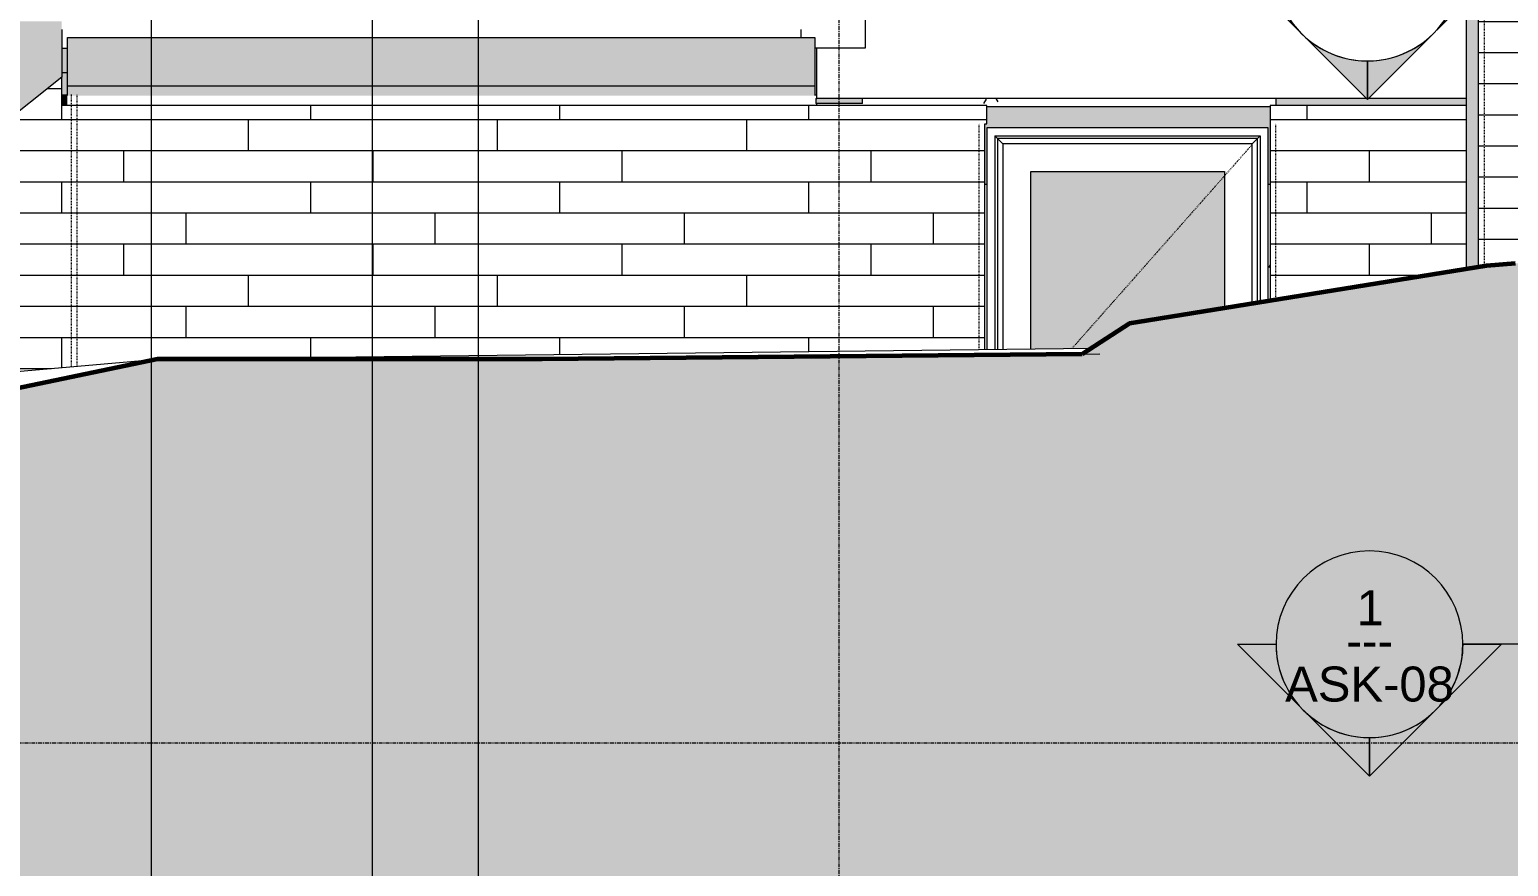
# Model space of a CAD drawing. Header units: inches. Extents: x -3219 to -1869, y -243 to 478.
# Drawn here: x -2816.5 to -2626.5, y -107.2 to 0.4 of the extents above; entities that cross this region are included whole.
import ezdxf

# ---------------------------------------------------------------- set-up
doc = ezdxf.new("R2010")
doc.units = ezdxf.units.IN
doc.header["$MEASUREMENT"] = 0
doc.linetypes.add('Dash 1_16_', pattern=[0.12499999999999999, 0.06249999999999999, -0.06249999999999999])
doc.linetypes.add('Grid Line 1_2_', pattern=[0.8749999999999999, 0.4999999999999999, -0.125, 0.125, -0.125])
for name, color, linetype, lineweight in [('A-CLNG', 13, 'Continuous', 18), ('A-DETL-1', 90, 'Dash 1_16_', 9), ('A-DOOR', 31, 'Continuous', 18), ('A-DOOR-1', 31, 'Dash 1_16_', 9), ('A-DOOR-FRAM', 31, 'Continuous', 9), ('A-DOOR-GLAZ-1', 31, 'Continuous', 18), ('A-FLOR', 192, 'Continuous', 18), ('A-FLOR-LEVL-1', 51, 'Grid Line 1_2_', 9), ('A-WALL', 113, 'Continuous', 18), ('A-WALL-PATT-1', 111, 'Continuous', 9), ('C-TOPO', 7, 'Continuous', 9), ('C-TOPO-1', 7, 'Continuous', 60), ('G-ANNO-SYMB', 111, 'Continuous', 9), ('I-WALL', 2, 'Continuous', 18), ('M-HVAC-DUCT', 70, 'Continuous', 9), ('S-BEAM', 12, 'Continuous', 9), ('S-FNDN', 32, 'Continuous', 18), ('S-GRID-1', 1, 'Grid Line 1_2_', 9), ('S-STRS', 31, 'Continuous', 9)]:
    doc.layers.add(name, color=color, linetype=linetype, lineweight=lineweight)
doc.styles.add('Arial_1', font='arial.ttf', dxfattribs={"height": 4.499999999999996})
doc.styles.add('Century Gothic', font='ufonts.com_century-gothic.ttf', dxfattribs={"height": 4.499999999999996})
pattern_1 = [(0, (-2402.543, 0), (15.36, 3.84), [0.634, -10.886, 0.634, -10.886, -61.44]), (0, (-2402.543, 0), (15.36, 3.84), [-23.04, 0.634, -22.406, 0.634, -10.886, -26.88]), (0, (-2402.543, 0), (15.36, 3.84), [-57.6, 0.634, -7.046, 0.634, -18.566]), (120, (-2396.783, 1.92), (-11.00553755053224, 11.38215020212898), [0.6339999999999999, -10.886, 0.6339999999999999, -10.886, -61.43999999999999]), (120, (-2396.783, 1.92), (-11.00553755053224, 11.38215020212898), [-23.04, 0.6339999999999999, -22.406, 0.6339999999999999, -10.886, -26.88]), (120, (-2396.783, 1.92), (-11.00553755053224, 11.38215020212898), [-57.59999999999999, 0.6339999999999999, -7.045999999999999, 0.6339999999999999, -18.566]), (240, (-2394.863, 9.6), (-4.354462449467752, -15.22215020212898), [0.634, -10.886, 0.634, -10.886, -61.44]), (240, (-2394.863, 9.6), (-4.354462449467752, -15.22215020212898), [-23.04, 0.634, -22.406, 0.634, -10.886, -26.88]), (240, (-2394.863, 9.6), (-4.354462449467752, -15.22215020212898), [-57.6, 0.634, -7.046, 0.634, -18.566])]

# ---------------------------------------------------------------- blocks, each defined once
blk = doc.blocks.new('Door-Inswing-Andersen-400_Series-Single - 3_ 0-1_8_ x 6_ 7-1_2_-1874243-BUILDING ELEVATION - WEST')
at = {"layer": 'A-DOOR-GLAZ-1'}
blk.add_hatch(color=256, dxfattribs=at).paths.add_polyline_path([(-2687.836683847681, -40.67799838923958), (-2680.006890092726, -40.58573706209006), (-2675.151467499245, -37.42557574423202), (-2673.991902605849, -37.21446821099909), (-2662.961683847681, -35.43452744997799), (-2662.961683847681, -17.87500000000256), (-2687.836683847681, -17.87500000000256), (-2687.836683847681, -40.00045394897467)], flags=0)
at = {"layer": 'A-DOOR-1'}
blk.add_line((-2682.524292250208, -40.61540053360497), (-2659.39918384768, -14.42835648148372), dxfattribs=at)
at = {"layer": 'A-DOOR-FRAM'}
for p, q in [((-2693.46168384768, -12.2500000000019), (-2693.46168384768, -40.74427982416066)), ((-2657.33668384768, -12.2500000000019), (-2693.46168384768, -12.2500000000019)), ((-2693.46168384768, -12.25000000000201), (-2693.46168384768, -40.74427982416061)), ((-2657.33668384768, -12.25000000000201), (-2693.46168384768, -12.25000000000201)), ((-2692.43043384768, -13.2812500000019), (-2692.43043384768, -40.73212822775848)), ((-2692.43043384768, -13.28125000000189), (-2658.36793384768, -13.28125000000189)), ((-2692.08668384768, -13.62500000000195), (-2692.43043384768, -13.28125000000197)), ((-2692.43043384768, -13.28125000000197), (-2692.43043384768, -40.73212822775847)), ((-2692.43043384768, -13.28125000000197), (-2658.36793384768, -13.28125000000197)), ((-2658.71168384768, -13.62500000000194), (-2658.36793384768, -13.28125000000196)), ((-2658.36793384768, -13.28125000000188), (-2658.36793384768, -34.69323636135942)), ((-2658.36793384768, -13.28125000000196), (-2658.36793384768, -34.69323636135942)), ((-2657.33668384768, -34.5268240761594), (-2657.33668384768, -12.25000000000189)), ((-2657.33668384768, -34.52682407615942), (-2657.33668384768, -12.250000000002)), ((-2691.39918384768, -14.31250000000201), (-2692.08668384768, -13.62500000000195)), ((-2692.08668384768, -13.62500000000196), (-2692.08668384768, -40.72807769562435)), ((-2658.71168384768, -13.62500000000195), (-2692.08668384768, -13.62500000000195)), ((-2691.39918384768, -14.31250000000201), (-2691.39918384768, -40.71997663135625)), ((-2659.39918384768, -14.31250000000201), (-2691.39918384768, -14.31250000000201)), ((-2659.39918384768, -14.312500000002), (-2658.71168384768, -13.62500000000194)), ((-2659.39918384768, -34.85964864655946), (-2659.39918384768, -14.312500000002)), ((-2658.71168384768, -34.74870712309274), (-2658.71168384768, -13.62500000000194)), ((-2687.83668384768, -40.67799838923938), (-2687.83668384768, -17.87500000000241)), ((-2687.83668384768, -17.87500000000241), (-2662.96168384768, -17.87500000000241)), ((-2662.96168384768, -17.87500000000241), (-2662.96168384768, -35.43452744997775))]:
    blk.add_line(p, q, dxfattribs=at)
blk = doc.blocks.new('Walls 3 - Walls 3-1648727-BUILDING ELEVATION - WEST')
at = {"layer": 'A-WALL'}
h = blk.add_hatch(color=256, dxfattribs=at)
h.paths.add_polyline_path([(-3074.336683847681, -9.25000000000105), (-3074.336683847681, -5.187500000001079), (-3079.336683847682, -5.187500000001079), (-3079.336683847682, -9.25000000000105)], flags=0)
h.paths.add_polyline_path([(-2811.711683847681, -8.021739442079904), (-2811.586683847681, -8.021739442079904), (-2811.586683847681, -5.187500000001079), (-2812.33668384768, -5.187500000001079), (-2812.33668384768, -8.001301942079833), (-2811.711683847681, -8.001301942079833)], flags=0)
blk.add_line((-2811.58668384768, -5.187500000001032), (-2812.336683847679, -5.187500000001032), dxfattribs=at)
blk = doc.blocks.new('L-Angle - L6X4X1_2-2285424-BUILDING ELEVATION - WEST')
at = {"layer": 'S-BEAM'}
blk.add_hatch(color=256, dxfattribs=at).paths.add_polyline_path([(-2812.33668384768, -9.375000000000345), (-2811.71168384768, -9.375000000000345), (-2811.71168384768, -8.001301942079838), (-2812.33668384768, -8.021739442079909), (-2812.33668384768, -8.588147556957555)], flags=0)
for p, q in [((-2812.336683847679, -8.00130194207979), (-2811.71168384768, -8.00130194207979)), ((-2811.71168384768, -8.00130194207979), (-2811.71168384768, -9.375000000000343))]:
    blk.add_line(p, q, dxfattribs=at)
blk = doc.blocks.new('051200 - Structural Steel Framing - Base Plate - 4 holes - 2-1954473-BUILDING ELEVATION - WEST')
at = {"layer": 'S-BEAM'}
blk.add_hatch(color=256, dxfattribs=at).paths.add_polyline_path([(-2715.46168384768, -9.125000000001364), (-2709.46168384768, -9.125000000001364), (-2709.46168384768, -8.500000000000144), (-2715.46168384768, -8.500000000000144), (-2715.46168384768, -8.588147556957582)], flags=0)
for p, q in [((-2715.46168384768, -8.500000000000135), (-2715.33668384768, -8.500000000000135)), ((-2715.46168384768, -8.500000000000135), (-2715.46168384768, -9.125000000001297)), ((-2709.46168384768, -9.125000000001297), (-2715.46168384768, -9.125000000001297)), ((-2709.46168384768, -9.125000000001297), (-2709.46168384768, -8.500000000000135))]:
    blk.add_line(p, q, dxfattribs=at)
blk = doc.blocks.new('Section - Section Head - Filled-22785-BUILDING ELEVATION - WEST')
at = {"layer": 'G-ANNO-SYMB'}
h = blk.add_hatch(color=256, dxfattribs=at)
edge = h.paths.add_edge_path(flags=0)
edge.add_line((-2792.746510440414, -216.7579785171439), (-2800.798738118733, -208.7057508388254))
edge.add_line((-2800.798738118733, -208.7057508388254), (-2800.798738118733, -213.6606957918207))
edge.add_arc((-2800.798738118733, -225.6763135873026), 12.01561779548195, 47.92160497537708, 90.0000000000004, ccw=False)
h = blk.add_hatch(color=256, dxfattribs=at)
edge = h.paths.add_edge_path(flags=0)
edge.add_arc((-2800.798738118733, -225.6763135873026), 11.99999999999997, -2.2737367544323206e-13, 45.000000000000114, ccw=False)
edge.add_line((-2788.798738118733, -225.6763135873026), (-2783.828175370255, -225.6763135873026))
edge.add_line((-2783.828175370255, -225.6763135873026), (-2792.313456744494, -217.191032213064))
h = blk.add_hatch(color=256, dxfattribs=at)
edge = h.paths.add_edge_path(flags=0)
edge.add_line((-2792.313456744494, -234.1615949615411), (-2783.828175370255, -225.6763135873026))
edge.add_line((-2783.828175370255, -225.6763135873026), (-2788.798738118733, -225.6763135873026))
edge.add_arc((-2800.798738118733, -225.6763135873025), 12.0000000000001, 314.99999999999983, 359.9999999999996, ccw=False)
h = blk.add_hatch(color=256, dxfattribs=at)
edge = h.paths.add_edge_path(flags=0)
edge.add_arc((-2800.798738118733, -225.6763135873027), 12.01561779548175, 269.9999999999998, 312.07839502462355, ccw=False)
edge.add_line((-2800.798738118733, -237.6919313827844), (-2800.798738118733, -242.6468763357797))
edge.add_line((-2800.798738118733, -242.6468763357797), (-2792.746510440414, -234.5946486574612))
for p, q in [((-2800.798738118733, -213.6606957918207), (-2800.798738118733, -208.7057508388254)), ((-2800.798738118733, -208.7057508388254), (-2792.746510440414, -216.7579785171439)), ((-2792.313456744494, -217.191032213064), (-2783.828175370255, -225.6763135873026)), ((-2783.828175370255, -225.6763135873026), (-2792.313456744494, -234.1615949615411)), ((-2788.798738118733, -225.6763135873026), (-2783.828175370255, -225.6763135873026)), ((-2783.828175370255, -225.6763135873026), (-2788.798738118733, -225.6763135873026)), ((-2792.746510440414, -234.5946486574612), (-2800.798738118733, -242.6468763357797)), ((-2800.798738118733, -242.6468763357797), (-2800.798738118733, -237.6919313827844))]:
    blk.add_line(p, q, dxfattribs=at)
for centre, radius, start, end in [((-2800.798738118733, -225.6919313827844), 12.00000000000004, 90.0000000000002, 269.9999999999998), ((-2800.798738118733, -225.6763135873026), 12.01561779548195, 47.92160497537668, 90), ((-2800.798738118733, -225.6919313827844), 12, 269.9999999999996, 90), ((-2800.798738118733, -225.6763135873026), 11.99999999999997, 359.9999999999995, 44.99999999999971), ((-2800.798738118733, -225.6763135873025), 12.0000000000001, 314.9999999999995, 359.9999999999992), ((-2800.798738118733, -225.6763135873027), 12.01561779548175, 269.9999999999994, 312.0783950246232)]:
    blk.add_arc(centre, radius, start, end, dxfattribs=at)

msp = doc.modelspace()

# ---------------------------------------------------------------- hatches: boundary and pattern name
at = {"layer": 'A-FLOR'}
for points in [[(-2782.963790089366, -6.90526418400492), (-2715.58668384768, -6.90526418400492), (-2715.58668384768, -0.6539079943394482), (-2811.586683847681, -0.6539079943394482), (-2811.586683847681, -6.90526418400492), (-2801.125771336619, -6.90526418400492)], [(-2715.58668384768, -8.124014184004919), (-2715.58668384768, -6.90526418400492), (-2811.586683847681, -6.90526418400492), (-2811.586683847681, -8.124014184004919), (-2719.396855723981, -8.124014184004919)]]:
    msp.add_hatch(color=256, dxfattribs=at).paths.add_polyline_path(points, flags=0)
at = {"layer": 'A-WALL'}
msp.add_hatch(color=256, dxfattribs=at).paths.add_polyline_path([(-2631.83668384774, -30.41190211485906), (-2630.336683847746, -30.16984788184186), (-2630.336683847746, 4.249999999999971), (-2631.836683847734, 4.249999999999971), (-2631.83668384774, -30.00000000000008)], flags=0)
at = {"layer": 'A-WALL-PATT-1'}
h = msp.add_hatch(dxfattribs=at)
h.set_pattern_fill('FP_11', color=256, style=0, pattern_type=2)
h.set_pattern_definition([(0, (-2431.587, -90.575), (0, 4), []), (90, (-2431.587, -90.575), (-7.999999999999999, 8), [4, -28]), (90, (-2415.587, -86.575), (-7.999999999999999, 8), [4, -28])])
h.paths.add_polyline_path([(-2630.336683847746, -30.16984788184186), (-2629.284092121237, -29.99999571868528), (-2625.595117168696, -29.69318675994881), (-2622.627685546875, -29.55167198181161), (-2590.294111166288, -27.07401654237892), (-2422.33668384768, -7.923794434374087), (-2422.33668384768, 4.249999999999971), (-2630.336683847746, 4.249999999999971), (-2630.336683847746, -30.08754097926325)], flags=0)
h = msp.add_hatch(dxfattribs=at)
h.set_pattern_fill('FP_4', color=256, style=0, pattern_type=2)
h.set_pattern_definition([(0, (-2620.337, -107.2), (0, 4), []), (90, (-2620.337, -107.2), (-7.999999999999999, 8), [4, -28]), (90, (-2604.337, -103.2), (-7.999999999999999, 8), [4, -28])])
h.paths.add_polyline_path([(-3064.33668384768, -92.93026522085448), (-3035.336623669923, -86.23915320773877), (-3018.336683847681, -80.66287246482374), (-3018.336683847681, -30.12500000000005), (-2981.711683847681, -30.12499999999997), (-2981.711683847681, -68.64922510225655), (-2951.264483111972, -58.66200509362596), (-2880.436976744941, -2.000000000000994), (-3064.33668384768, -2.000000000000994), (-3064.33668384768, -87.42654662797925)], flags=0)
h.paths.add_polyline_path([(-2949.229515729482, -57.99449982324872), (-2944.685350470456, -56.50393329822031), (-2923.690850514347, -39.70833333333342), (-2923.690850514347, -37.56356765114111), (-2948.438766758051, -57.361900646104)], flags=0)
h.paths.add_polyline_path([(-2944.176608624834, -56.33705698062607), (-2938.329180241574, -54.41899711511501), (-2923.690850514347, -42.70833333333325), (-2923.690850514347, -39.94845049223701), (-2943.350017574529, -55.67578414038262)], flags=0)
h.paths.add_polyline_path([(-2937.820438395951, -54.25212079752085), (-2937.051818847657, -54.00000000000008), (-2933.687095143466, -53.70532903662856), (-2923.690850514347, -45.70833333333317), (-2923.690850514347, -42.94845049223692), (-2937.505287399051, -54.00000000000008)], flags=0)
h.paths.add_polyline_path([(-2933.35005238346, -53.67581198752736), (-2929.457186736694, -53.32140231121138), (-2923.690850514347, -48.70833333333334), (-2923.690850514347, -45.94845049223701), (-2932.907040288065, -53.32140231121138)], flags=0)
h.paths.add_polyline_path([(-2929.139073523662, -53.30702889968943), (-2925.265137423871, -52.96776286095245), (-2923.690850514347, -51.70833333333317), (-2923.690850514347, -48.94845049223684), (-2928.259640067388, -52.6034821346696)], flags=0)
h.paths.add_polyline_path([(-2924.928094663865, -52.93824581185134), (-2923.690850514347, -52.8298922121159), (-2923.690850514347, -51.94845049223709), (-2923.719144755575, -51.97108588521936)], flags=0)
h.paths.add_polyline_path([(-2921.315850514347, -52.62189785669963), (-2921.054158564074, -52.59897977311436), (-2884.357517181013, -23.24166666666636), (-2884.357517181013, -20.4817838255702), (-2921.315850514347, -50.04845049223712), (-2921.315850514347, -50.96702048204013)], flags=0)
h.paths.add_polyline_path([(-2920.717115804067, -52.56946272401324), (-2916.843179704276, -52.23019668527618), (-2884.357517181013, -26.24166666666627), (-2884.357517181013, -23.4817838255702), (-2919.178649443762, -51.33868963576878)], flags=0)
h.paths.add_polyline_path([(-2916.50613694427, -52.20067963617515), (-2912.632200844478, -51.86141359743817), (-2884.357517181013, -29.24166666666653), (-2884.357517181013, -26.48178382557012), (-2914.964063001601, -50.96702048204013)], flags=0)
h.paths.add_polyline_path([(-2912.295158084472, -51.83189654833705), (-2908.42122198468, -51.49263050960015), (-2884.357517181013, -32.24166666666644), (-2884.357517181013, -29.48178382557012), (-2911.214063001601, -50.96702048204013)], flags=0)
h.paths.add_polyline_path([(-2908.084179224674, -51.46311346049904), (-2904.210243124883, -51.12384742176206), (-2884.357517181013, -35.24166666666618), (-2884.357517181013, -32.4817838255702), (-2907.464063001601, -50.96702048204013)], flags=0)
h.paths.add_polyline_path([(-2903.873200364877, -51.09433037266086), (-2899.999264265085, -50.75506433392396), (-2884.357517181013, -38.24166666666653), (-2884.357517181013, -35.48178382557011), (-2903.714063001601, -50.96702048204013)], flags=0)
h.paths.add_polyline_path([(-2899.66222150508, -50.72554728482276), (-2895.788285405288, -50.38628124608578), (-2884.357517181013, -41.24166666666644), (-2884.357517181013, -38.48178382557003), (-2897.021085715137, -48.61263865286889)], flags=0)
h.paths.add_polyline_path([(-2895.451242645282, -50.35676419698483), (-2891.57730654549, -50.01749815824777), (-2884.357517181013, -44.24166666666627), (-2884.357517181013, -41.48178382557011), (-2893.271085715136, -48.61263865286889)], flags=0)
h.paths.add_polyline_path([(-2891.240263785484, -49.98798110914665), (-2884.357517181013, -49.38521376451893), (-2884.357517181013, -44.48178382557028), (-2889.521085715137, -48.61263865286889)], flags=0)
h.paths.add_polyline_path([(-2921.315850514347, -49.80833333333327), (-2884.357517181013, -20.24166666666636), (-2884.357517181013, -17.48178382557012), (-2921.315850514347, -47.04845049223703), (-2921.315850514347, -48.61263865286889)], flags=0)
h.paths.add_polyline_path([(-2864.760938908362, -47.66901264191431), (-2800.028866650649, -41.99999996490615), (-2693.71168384768, -40.74722566571281), (-2693.71168384768, -11.75000000000236), (-2693.461683847681, -11.75000000000236), (-2693.461683847681, -9.37500000000034), (-2812.33668384768, -9.37500000000034), (-2812.33668384768, -5.729608593368424), (-2863.38268091847, -46.56640625000014)], flags=0)
h.paths.add_polyline_path([(-2921.315850514347, -46.80833333333327), (-2884.357517181013, -17.24166666666627), (-2884.357517181013, -14.48178382557029), (-2921.315850514347, -44.0484504922372), (-2921.315850514347, -46.25825682369764)], flags=0)
h.paths.add_polyline_path([(-2881.586683847681, -46.72257905914477), (-2881.39146783625, -46.56640625000014), (-2881.586683847681, -46.56640625000014)], flags=0)
h.paths.add_polyline_path([(-2877.086683847681, -46.56640625000014), (-2877.086683847681, -46.10363963293647), (-2877.21168384768, -46.10363963293656), (-2877.21168384768, -46.56640625000014)], flags=0)
h.paths.add_polyline_path([(-2877.086683847681, -46.0877666170636), (-2877.086683847681, -45.62500000000011), (-2872.33668384768, -45.62500000000011), (-2872.33668384768, -38.56640625000016), (-2872.71168384768, -38.56640625000016), (-2872.71168384768, -37.62500000000014), (-2867.21168384768, -37.62500000000014), (-2867.21168384768, -38.08776661706363), (-2867.08668384768, -38.08776661706363), (-2867.08668384768, -37.62500000000014), (-2862.336683847681, -37.62500000000014), (-2862.336683847681, -30.56640625000011), (-2862.71168384768, -30.56640625000011), (-2862.71168384768, -29.62500000000008), (-2857.211683847681, -29.62500000000008), (-2857.211683847681, -30.08776661706358), (-2857.086683847681, -30.08776661706358), (-2857.086683847681, -29.62500000000008), (-2852.336683847681, -29.62500000000008), (-2852.336683847681, -22.56640625000005), (-2852.71168384768, -22.56640625000005), (-2852.71168384768, -21.62500000000011), (-2847.21168384768, -21.62500000000011), (-2847.21168384768, -22.0877666170636), (-2847.086683847681, -22.0877666170636), (-2847.086683847681, -21.62500000000011), (-2846.33668384768, -21.62500000000011), (-2846.33668384768, -21.37500000000008), (-2845.83668384768, -21.37500000000008), (-2845.828165304252, -21.12500000000005), (-2845.33668384768, -21.12500000000005), (-2845.33668384768, -21.37500000000008), (-2845.02418384768, -21.37500000000008), (-2845.02418384768, -13.01511715890356), (-2881.982517181013, -42.58178382557039), (-2881.982517181013, -45.62500000000002), (-2877.21168384768, -45.62500000000002), (-2877.21168384768, -46.0877666170636)], flags=0)
h.paths.add_polyline_path([(-2921.315850514347, -43.80833333333336), (-2884.357517181013, -14.24166666666645), (-2884.357517181013, -11.48178382557029), (-2921.315850514347, -41.04845049223712), (-2921.315850514347, -41.54949316535515)], flags=0)
h.paths.add_polyline_path([(-2881.982517181013, -42.34166666666638), (-2845.02418384768, -12.77499999999946), (-2845.02418384768, -10.01511715890331), (-2881.982517181013, -39.58178382557013), (-2881.982517181013, -41.54949316535515)], flags=0)
h.paths.add_polyline_path([(-2921.315850514347, -40.80833333333319), (-2884.357517181013, -11.24166666666627), (-2884.357517181013, -8.481783825570032), (-2921.315850514347, -38.04845049223712)], flags=0)
h.paths.add_polyline_path([(-2881.982517181013, -39.34166666666638), (-2845.02418384768, -9.774999999999634), (-2845.02418384768, -7.015117158903222), (-2881.982517181013, -36.58178382557005), (-2881.982517181013, -39.19511133618382)], flags=0)
h.paths.add_polyline_path([(-2871.58668384768, -38.72257905914471), (-2871.39146783625, -38.56640625000016), (-2871.58668384768, -38.56640625000016)], flags=0)
h.paths.add_polyline_path([(-2867.08668384768, -38.56640625000016), (-2867.08668384768, -38.10363963293667), (-2867.21168384768, -38.10363963293667), (-2867.21168384768, -38.56640625000016)], flags=0)
h.paths.add_polyline_path([(-2921.315850514347, -37.80833333333336), (-2884.357517181013, -8.24166666666636), (-2884.357517181013, -6.096900984474302), (-2922.503350514346, -36.61356765114027), (-2921.315850514347, -36.61356765114027), (-2921.315850514347, -36.84072950701258)], flags=0)
h.paths.add_polyline_path([(-2881.982517181013, -36.34166666666646), (-2845.02418384768, -6.77499999999955), (-2845.02418384768, -4.015117158903137), (-2881.982517181013, -33.58178382557013), (-2881.982517181013, -34.48634767784133)], flags=0)
h.paths.add_polyline_path([(-2657.08668384768, -34.48648170398985), (-2631.83668384774, -30.41190211485906), (-2631.83668384774, -9.375000000000254), (-2657.08668384768, -9.375000000000254), (-2657.08668384768, -34.1048206833048)], flags=0)
h.paths.add_polyline_path([(-2881.982517181013, -33.34166666666612), (-2845.02418384768, -3.77499999999938), (-2845.02418384768, -2.000000000000994), (-2846.255287399052, -2.000000000000994), (-2881.982517181013, -30.58178382557022), (-2881.982517181013, -32.13196584867008)], flags=0)
h.paths.add_polyline_path([(-2861.586683847681, -30.72257905914492), (-2861.391467836249, -30.56640625000011), (-2861.586683847681, -30.56640625000011)], flags=0)
h.paths.add_polyline_path([(-2857.211683847681, -30.56640625000011), (-2857.086683847681, -30.56640625000011), (-2857.086683847681, -30.1036396329367), (-2857.211683847681, -30.10363963293662)], flags=0)
h.paths.add_polyline_path([(-2881.982517181013, -30.34166666666647), (-2846.555433847682, -2.000000000000994), (-2850.005287399052, -2.000000000000994), (-2881.982517181013, -27.58178382557022), (-2881.982517181013, -29.77758401949884)], flags=0)
h.paths.add_polyline_path([(-2881.982517181013, -27.34166666666655), (-2850.305433847682, -2.000000000000994), (-2853.755287399052, -2.000000000000994), (-2881.982517181013, -24.58178382557022), (-2881.982517181013, -25.06882036115635)], flags=0)
h.paths.add_polyline_path([(-2881.982517181013, -24.34166666666638), (-2854.055433847682, -2.000000000000994), (-2857.505287399052, -2.000000000000994), (-2881.982517181013, -21.58178382557022), (-2881.982517181013, -22.71443853198502)], flags=0)
h.paths.add_polyline_path([(-2851.586683847681, -22.72257905914512), (-2851.39146783625, -22.56640625000005), (-2851.586683847681, -22.56640625000005), (-2851.586683847681, -22.71443853198502)], flags=0)
h.paths.add_polyline_path([(-2847.086683847681, -22.56640625000005), (-2847.086683847681, -22.10363963293656), (-2847.21168384768, -22.10363963293656), (-2847.21168384768, -22.56640625000005)], flags=0)
h.paths.add_polyline_path([(-2842.33668384768, -21.37500000000008), (-2842.33668384768, -14.56640625000008), (-2842.64918384768, -14.56640625000008), (-2842.64918384768, -21.37500000000008)], flags=0)
h.paths.add_polyline_path([(-2881.982517181013, -21.34166666666638), (-2857.805433847682, -2.000000000000994), (-2861.255287399052, -2.000000000000994), (-2881.982517181013, -18.58178382557031), (-2881.982517181013, -20.36005670281378)], flags=0)
h.paths.add_polyline_path([(-2881.982517181013, -18.34166666666638), (-2861.555433847682, -2.000000000000994), (-2865.005287399052, -2.000000000000994), (-2881.982517181013, -15.58178382557023), (-2881.982517181013, -18.00567487364253)], flags=0)
h.paths.add_polyline_path([(-2881.982517181013, -15.34166666666647), (-2865.305433847682, -2.000000000000994), (-2868.755287399052, -2.000000000000994), (-2881.982517181013, -12.5817838255704), (-2881.982517181013, -13.56480627306337)], flags=0)
h.paths.add_polyline_path([(-2841.58668384768, -14.72257905914497), (-2841.39146783625, -14.56640625000008), (-2841.58668384768, -14.56640625000008)], flags=0)
h.paths.add_polyline_path([(-2837.21168384768, -14.56640625000008), (-2837.08668384768, -14.56640625000008), (-2837.08668384768, -14.10363963293659), (-2837.21168384768, -14.10363963293659)], flags=0)
h.paths.add_polyline_path([(-2837.21168384768, -14.08776661706355), (-2837.08668384768, -14.08776661706355), (-2837.08668384768, -13.62500000000006), (-2832.336683847681, -13.62500000000006), (-2832.336683847681, -6.566406250000028), (-2832.71168384768, -6.566406250000028), (-2832.71168384768, -5.625000000000084), (-2827.211683847681, -5.625000000000084), (-2827.211683847681, -6.087766617063578), (-2827.08668384768, -6.087766617063578), (-2827.08668384768, -5.62500000000017), (-2822.336683847681, -5.62500000000017), (-2822.336683847681, -2.000000000000994), (-2831.255287399052, -2.000000000000994), (-2842.64918384768, -11.11511715890367), (-2842.64918384768, -13.62500000000006), (-2837.21168384768, -13.62500000000006)], flags=0)
h.paths.add_polyline_path([(-2881.982517181013, -12.3416666666663), (-2869.055433847682, -2.000000000000994), (-2872.505287399052, -2.000000000000994), (-2881.982517181013, -9.581783825570225), (-2881.982517181013, -11.00000000000108)], flags=0)
h.paths.add_polyline_path([(-2842.64918384768, -10.87499999999957), (-2831.555433847682, -2.000000000000994), (-2835.005287399052, -2.000000000000994), (-2842.64918384768, -8.115117158903415), (-2842.64918384768, -8.58814755695755)], flags=0)
h.paths.add_polyline_path([(-2881.982517181013, -9.341666666666297), (-2872.805433847682, -2.000000000000994), (-2876.255287399052, -2.000000000000994), (-2881.982517181013, -6.581783825570226), (-2881.982517181013, -8.58814755695755)], flags=0)
h.paths.add_polyline_path([(-2842.64918384768, -7.874999999999573), (-2835.305433847682, -2.000000000000994), (-2838.755287399052, -2.000000000000994), (-2842.64918384768, -5.11511715890333), (-2842.64918384768, -7.033440959410483)], flags=0)
h.paths.add_polyline_path([(-2831.586683847681, -6.722579059144919), (-2831.391467836249, -6.566406250000113), (-2831.586683847681, -6.566406250000113)], flags=0)
h.paths.add_polyline_path([(-2827.08668384768, -6.566406250000113), (-2827.08668384768, -6.103639632936619), (-2827.211683847681, -6.103639632936534), (-2827.211683847681, -6.566406250000113)], flags=0)
h.paths.add_polyline_path([(-2881.982517181013, -6.341666666666639), (-2876.555433847682, -2.000000000000994), (-2879.236390950422, -2.000000000000994), (-2883.170017181013, -5.146900984473546), (-2881.982517181013, -5.146900984473546), (-2881.982517181013, -6.23376572778622)], flags=0)
h.paths.add_polyline_path([(-2842.64918384768, -4.874999999999488), (-2839.055433847682, -2.000000000000994), (-2842.505287399052, -2.000000000000994), (-2842.64918384768, -2.115117158903331), (-2842.64918384768, -3.879383898614975)], flags=0)
h = msp.add_hatch(dxfattribs=at)
h.set_pattern_fill('FP_1', color=256, style=0, pattern_type=2)
h.set_pattern_definition(pattern_1)
h.paths.add_polyline_path([(-2693.71168384768, -40.74722566571281), (-2693.461683847681, -40.74427982416076), (-2693.461683847681, -19.55615311137461), (-2693.71168384768, -19.55615311137461), (-2693.71168384768, -40.00045394897469)], flags=0)
h.paths.add_polyline_path([(-2666.336683847681, -9.556153111374583), (-2666.336683847681, -8.500000000000112), (-2709.46168384768, -8.500000000000112), (-2709.46168384768, -9.125000000001334), (-2715.33668384768, -9.125000000001334), (-2715.33668384768, -9.37500000000034), (-2693.461683847681, -9.37500000000034), (-2693.461683847681, -9.556153111374583), (-2673.991902605849, -9.556153111374583)], flags=0)
h.paths.add_polyline_path([(-2715.58668384768, -8.021739442079904), (-2715.33668384768, -8.021739442079904), (-2715.33668384768, -2.000000000000994), (-2715.58668384768, -2.000000000000994), (-2715.58668384768, -6.90526418400492)], flags=0)
h = msp.add_hatch(dxfattribs=at)
h.set_pattern_fill('FP_1', color=256, style=0, pattern_type=2)
h.set_pattern_definition(pattern_1)
h.paths.add_polyline_path([(-2657.336683847681, -34.52682407615963), (-2657.08668384768, -34.48648170398985), (-2657.08668384768, -19.55615311137461), (-2657.336683847681, -19.55615311137461), (-2657.336683847681, -34.15077688080188)], flags=0)
h.paths.add_polyline_path([(-2657.08668384768, -9.556153111374583), (-2657.08668384768, -9.375000000000254), (-2656.33668384768, -9.375000000000254), (-2656.33668384768, -8.500000000000112), (-2666.336683847681, -8.500000000000112), (-2666.336683847681, -9.556153111374583), (-2662.961683847681, -9.556153111374583)], flags=0)
at = {"layer": 'C-TOPO'}
h = msp.add_hatch(color=256, dxfattribs=at)
h.paths.add_polyline_path([(-3146.203415034421, -196.9386938906581), (-1985.519452438269, -196.9386938906581), (-1985.519452438269, 15.05019798450559), (-1997.715062468572, 13.74652663092649), (-2038.530047333302, 9.079752218978284), (-2079.076376414695, 5.999999999999999), (-2111.778089469743, 3.638979950385021), (-2184.717958773607, -8.526512829121201e-14), (-2211.995515556347, -1.859833417005063), (-2275.970932079678, -6.00000000000017), (-2286.336713453676, -6.000004829117244), (-2297.005322031174, -7.740191497317794), (-2349.840913099129, -11.0934492524012), (-2392.049005506527, -18.00000000000008), (-2475.979363837025, -18.00000000000008), (-2520.546237830081, -25.80556318704185), (-2572.969717247366, -29.82267142738385), (-2625.595112154029, -29.69318652079872), (-2629.284143598456, -30.00000000000008), (-2674.083618164062, -37.2292785644532), (-2675.151672363282, -37.42570908439097), (-2681.215787470372, -41.37266868610833), (-2750.598499875318, -41.99999999999999), (-2800.028866650649, -42.00000000000008), (-2834.183664235535, -49.13165475237573), (-2883.720461798959, -54.00000000000008), (-2941.044557810535, -64.2543425680379), (-2977.619120526208, -74.08883749245378), (-2992.881940212283, -77.13266912884389), (-2996.94634253233, -78.00000000000016), (-3006.295227675514, -79.53843439107958), (-3080.336791992188, -96.62148146349377), (-3107.158179552801, -102.1453090205663), (-3108.086935209253, -102.00087533585), (-3112.932292944611, -105.7204391709833), (-3146.203415034421, -131.2307202717074), (-3146.203415034421, -189.3351373179128)], flags=0)
h.paths.add_polyline_path([(-2281.079524965417, -131.9850778223754), (-2281.725594438355, -131.962171104729), (-2282.344551712904, -131.8981294803364), (-2282.932446415508, -131.7243727673618), (-2283.459774917371, -131.4496220693567), (-2283.955188565012, -131.0160026738629), (-2284.231249163833, -130.656676094246), (-2284.442832535844, -130.1340386340582), (-2284.506262376046, -129.6776433889382), (-2284.436495404224, -129.17755411195), (-2284.230696344444, -128.7042704126625), (-2283.899194918988, -128.2815440702312), (-2283.458630003985, -127.930588791133), (-2282.931114127491, -127.6690153379698), (-2282.286011567468, -127.5054387549431), (-2281.698281791936, -127.4621630317661), (-2281.079524965419, -127.4841013658162), (-2280.460768138902, -127.5481003028614), (-2279.873038363369, -127.7217389429542), (-2279.345806863912, -127.9963103196258), (-2278.905511229442, -128.3580462775421), (-2278.574229721585, -128.788807865296), (-2278.368574178455, -129.2669948981702), (-2278.298857027728, -129.768629081606), (-2278.368574178455, -130.2685563830005), (-2278.574229721585, -130.7417083599479), (-2278.905511229442, -131.1643591966139), (-2279.345806863912, -131.5153154152114), (-2279.873038363369, -131.7769786054751), (-2280.460768138902, -131.9362278824343)], flags=0)
h.paths.add_polyline_path([(-2219.967454331656, -127.1832100531279), (-2220.562717623301, -127.07673301922), (-2220.999763106327, -126.9124058431085), (-2221.39548321177, -126.6462774857198), (-2221.689529777299, -126.3055478752907), (-2221.870602758302, -125.9033110596657), (-2221.931743621666, -125.4550247740939), (-2221.85196472675, -124.9084659744525), (-2221.61662848892, -124.3517057835291), (-2221.237535649819, -123.8126624821242), (-2220.733695507354, -123.3183659522185), (-2220.130372710121, -122.8936022858254), (-2218.560453691107, -122.1378132848617), (-2217.860075606327, -121.9139138193762), (-2217.118706672299, -121.8118943547277), (-2216.638299534243, -121.8079754404767), (-2216.082812187865, -121.9004941235809), (-2215.610075606327, -122.0782409954878), (-2215.213146380803, -122.3455336480661), (-2214.899309282653, -122.7313630442433), (-2214.736894732657, -123.1045016728967), (-2214.678095090987, -123.5356220645014), (-2214.758188107111, -124.0831989681852), (-2214.994425352425, -124.6409411382127), (-2215.374890203292, -125.1807519655012), (-2215.880397401917, -125.6754454869745), (-2216.485465260595, -126.1001177519693), (-2218.041705830223, -126.8503786413518), (-2218.749763106327, -127.07673301922), (-2219.457820382431, -127.178317061677), (-2219.94237142453, -127.182969232338)], flags=0)
at = {"layer": 'I-WALL'}
msp.add_hatch(color=256, dxfattribs=at).paths.add_polyline_path([(-2637.667940111343, -9.375000000000254), (-2631.83668384774, -9.375000000000254), (-2631.836683847734, -8.500000000000112), (-2656.33668384768, -8.500000000000112), (-2656.33668384768, -9.375000000000254), (-2640.392487419109, -9.375000000000254)], flags=0)
at = {"layer": 'M-HVAC-DUCT'}
msp.add_hatch(color=256, dxfattribs=at).paths.add_polyline_path([(-2693.71168384768, -19.55615311137461), (-2693.461683847681, -19.55615311137461), (-2693.461683847681, -12.25000000000199), (-2657.336683847681, -12.25000000000224), (-2657.336683847681, -19.55615311137461), (-2657.08668384768, -19.55615311137461), (-2657.08668384768, -9.556153111374583), (-2693.461683847681, -9.556153111374583), (-2693.461683847681, -11.75000000000236), (-2693.71168384768, -11.75000000000236), (-2693.71168384768, -17.87500000000258)], flags=0)
at = {"layer": 'S-FNDN'}
msp.add_hatch(color=256, dxfattribs=at).paths.add_polyline_path([(-2812.33668384768, -5.187500000001079), (-2811.586683847681, -5.187500000001079), (-2811.586683847681, -2.000000000000994), (-2812.33668384768, -2.000000000000994)], flags=0)
at = {"layer": 'S-STRS'}
msp.add_hatch(color=256, dxfattribs=at).paths.add_polyline_path([(-2881.586683847681, -49.1425536831999), (-2864.760938908362, -47.66901264191431), (-2812.33668384768, -5.729608593368424), (-2812.336683847681, 1.433593749999943), (-2821.399183847681, 1.427420940854915), (-2821.586683847681, 1.277420940855137), (-2821.586683847681, -6.566406250000028), (-2831.391467836249, -6.566406250000113), (-2831.586683847681, -6.722579059144919), (-2831.58668384768, -14.56640624999949), (-2841.39146783625, -14.56640625000008), (-2841.58668384768, -14.72257905914497), (-2841.586683847683, -22.56640625000142), (-2851.39146783625, -22.56640625000005), (-2851.586683847681, -22.72257905914512), (-2851.58668384768, -30.5664062499996), (-2861.391467836249, -30.56640625000011), (-2861.586683847681, -30.72257905914492), (-2861.586683847679, -38.56640624999897), (-2871.39146783625, -38.56640625000016), (-2871.58668384768, -38.72257905914471), (-2871.586683847682, -46.56640625000124), (-2881.39146783625, -46.56640625000014), (-2881.586683847681, -46.72257905914477)], flags=0)

# ---------------------------------------------------------------- linework, layer by layer
at = {"layer": 'A-CLNG'}
for p, q in [((-2811.71168384768, -8.021739442079824), (-2811.58668384768, -8.021739442079824)), ((-2715.58668384768, -8.021739442079824), (-2715.33668384768, -8.021739442079824)), ((-2715.33668384768, -9.375000000000286), (-2715.33668384768, -9.125000000001236))]:
    msp.add_line(p, q, dxfattribs=at)
at = {"layer": 'A-DETL-1'}
for p, q in [((-2629.586683847745, 4.250000000000482), (-2629.586683847745, -30.04882076533244)), ((-2811.08668384768, -42.96840544873574), (-2811.08668384768, -7.910472517338147)), ((-2810.33668384768, -42.90272302070952), (-2810.33668384768, -7.910472517338136)), ((-2694.46168384768, -40.75606319036896), (-2694.46168384768, -11.75000000000021)), ((-2656.33668384768, -34.36545458748052), (-2656.33668384768, -11.75000000000033))]:
    msp.add_line(p, q, dxfattribs=at)
at = {"layer": 'A-FLOR'}
for p, q in [((-2811.58668384768, -0.6539079943393503), (-2715.58668384768, -0.6539079943393503)), ((-2811.58668384768, -8.124014184004855), (-2811.58668384768, -0.6539079943393497)), ((-2715.58668384768, -0.6539079943393497), (-2715.58668384768, -8.124014184004855)), ((-2715.33668384768, -8.500000000000066), (-2715.33668384768, -2.000000000000994)), ((-2715.58668384768, -6.905264184004872), (-2811.58668384768, -6.905264184004872)), ((-2631.83668384774, -8.500000000000066), (-2715.33668384768, -8.500000000000066))]:
    msp.add_line(p, q, dxfattribs=at)
at = {"layer": 'A-FLOR-LEVL-1'}
msp.add_line((-1935.479173867062, -91.3749999999497), (-3194.570245953733, -91.3749999999497), dxfattribs=at)
at = {"layer": 'A-WALL'}
for p, q in [((-2631.83668384774, -30.41190211485899), (-2631.83668384774, 4.250000000000045)), ((-2709.08668384768, 2.374999999999989), (-2709.08668384768, -2.000000000000994)), ((-2717.33668384768, -0.6539079943394176), (-2717.33668384768, 0.374999999999985)), ((-2709.08668384768, -2.000000000000994), (-2715.58668384768, -2.000000000000994))]:
    msp.add_line(p, q, dxfattribs=at)
at = {"layer": 'C-TOPO'}
for p, q in [((-2674.083618164062, -37.2292785644532), (-2629.284118652344, -30.00000000000008)), ((-2625.595092773438, -29.69318675994881), (-2629.284118652344, -30.00000000000008)), ((-2675.151672363281, -37.42561340332039), (-2681.215942382812, -41.37267494201668)), ((-2674.083618164062, -37.2292785644532), (-2675.151672363281, -37.42561340332039)), ((-2800.028869628907, -42.00000000000008), (-2680.006890092726, -40.58573706209008)), ((-2681.215942382812, -41.37267494201668), (-2750.598083496094, -42.00000000000008)), ((-2681.215942382812, -41.37267494201668), (-2678.946655613075, -41.3114720383877)), ((-2937.051818847657, -54.00000000000008), (-2800.028869628907, -42.00000000000008)), ((-2834.183898925782, -49.13168907165535), (-2800.028869628907, -42.00000000000008)), ((-2800.028869628907, -42.00000000000008), (-2750.598083496094, -42.00000000000008)), ((-2755.097837403473, -42.00000000000008), (-2750.598083496094, -42.00000000000008))]:
    msp.add_line(p, q, dxfattribs=at)
at = {"layer": 'C-TOPO-1'}
for p, q in [((-2629.284143598456, -30), (-2674.083413514763, -37.22923527957898)), ((-2625.595112154029, -29.69318652079861), (-2629.284143598456, -30)), ((-2675.151454568866, -37.42556732821703), (-2681.215787470372, -41.37266868610829)), ((-2674.083413514763, -37.22923527957898), (-2675.151454568866, -37.42556732821703)), ((-2681.215787470372, -41.37266868610829), (-2750.598499875318, -41.99999999999999)), ((-2800.028866650649, -41.99999999999999), (-2834.183664235534, -49.13165475237565)), ((-2750.598499875318, -41.99999999999999), (-2800.028866650649, -41.99999999999999))]:
    msp.add_line(p, q, dxfattribs=at)
at = {"layer": 'G-ANNO-SYMB'}
for p, q in [((-2800.798738118734, -213.6763135873028), (-2800.798738118734, 397.5436436282829)), ((-2758.798738118734, -213.6763135873028), (-2758.798738118734, 397.5436436282829)), ((-2772.447334831467, 17.16960444607164), (-2772.447334831467, -143.4206548285655)), ((-2617.526336244566, -78.65384577033036), (-2632.302631909624, -78.65384577033035))]:
    msp.add_line(p, q, dxfattribs=at)
at = {"layer": 'I-WALL'}
msp.add_line((-2656.336683847679, -8.500000000000028), (-2656.336683847679, -9.375000000000222), dxfattribs=at)
at = {"layer": 'M-HVAC-DUCT'}
for p, q in [((-2657.08668384768, -9.55615311137449), (-2693.46168384768, -9.55615311137449)), ((-2693.461683847681, -19.55615311137449), (-2693.71168384768, -19.55615311137449)), ((-2657.08668384768, -19.55615311137449), (-2657.336683847681, -19.55615311137449))]:
    msp.add_line(p, q, dxfattribs=at)
at = {"layer": 'S-FNDN'}
for p, q in [((-2630.336683847746, 4.250000000000035), (-2630.336683847746, -30.16984788184176)), ((-2812.336683847679, -2.000000000000014), (-2811.58668384768, -2.000000000000014)), ((-2812.336683847679, -9.37500000000034), (-2812.336683847679, -5.729608593369002)), ((-2693.46168384768, -9.37500000000034), (-2812.336683847679, -9.37500000000034)), ((-2693.46168384768, -11.75000000000229), (-2693.46168384768, -9.37500000000034)), ((-2631.83668384774, -9.375000000000211), (-2657.08668384768, -9.375000000000211)), ((-2657.08668384768, -9.375000000000211), (-2657.08668384768, -34.48648170398964)), ((-2693.71168384768, -40.7472256657127), (-2693.71168384768, -11.75000000000229)), ((-2693.71168384768, -11.75000000000229), (-2693.46168384768, -11.75000000000229))]:
    msp.add_line(p, q, dxfattribs=at)
at = {"layer": 'S-GRID-1'}
msp.add_line((-2712.461683847678, -165.07357144496), (-2712.461683847678, 454.1448510893824), dxfattribs=at)
at = {"layer": 'S-STRS'}
for p, q in [((-2812.33668384768, 0.3750000000000009), (-2812.33668384768, -5.729608593368403)), ((-2812.33668384768, -5.729608593368403), (-2864.760938908362, -47.66901264191424))]:
    msp.add_line(p, q, dxfattribs=at)

# ---------------------------------------------------------------- block references
at = {"layer": 'A-DOOR'}
msp.add_blockref('Door-Inswing-Andersen-400_Series-Single - 3_ 0-1_8_ x 6_ 7-1_2_-1874243-BUILDING ELEVATION - WEST', (0, 0), dxfattribs=at)
at = {"layer": 'A-WALL'}
msp.add_blockref('Walls 3 - Walls 3-1648727-BUILDING ELEVATION - WEST', (0, 0), dxfattribs=at)
at = {"layer": 'G-ANNO-SYMB', "rotation": 269.9999999999997}
for p in [(-2418.89212879615, -2792.452583889064), (-2418.626318322332, -2879.452583889064)]:
    msp.add_blockref('Section - Section Head - Filled-22785-BUILDING ELEVATION - WEST', p, dxfattribs=at)
at = {"layer": 'S-BEAM'}
for name in ['L-Angle - L6X4X1_2-2285424-BUILDING ELEVATION - WEST', '051200 - Structural Steel Framing - Base Plate - 4 holes - 2-1954473-BUILDING ELEVATION - WEST']:
    msp.add_blockref(name, (0, 0), dxfattribs=at)

# ---------------------------------------------------------------- texts
at = {"layer": 'G-ANNO-SYMB', "char_height": 4.499999999999996, "attachment_point": 1}
for s, insert, width, style in [('1', (-2645.9631201475, -71.6995275402463), 4.241999999999996, 'Arial_1'), ('---', (-2647.288775690859, -75.95287399693919), 7.726499999999994, 'Century Gothic'), ('ASK-08', (-2655.147372116004, -81.51764963491267), 26.51249999999997, 'Arial_1')]:
    msp.add_mtext(s, dxfattribs=dict(at, insert=insert, width=width, style=style))

doc.saveas('drawing.dxf')
